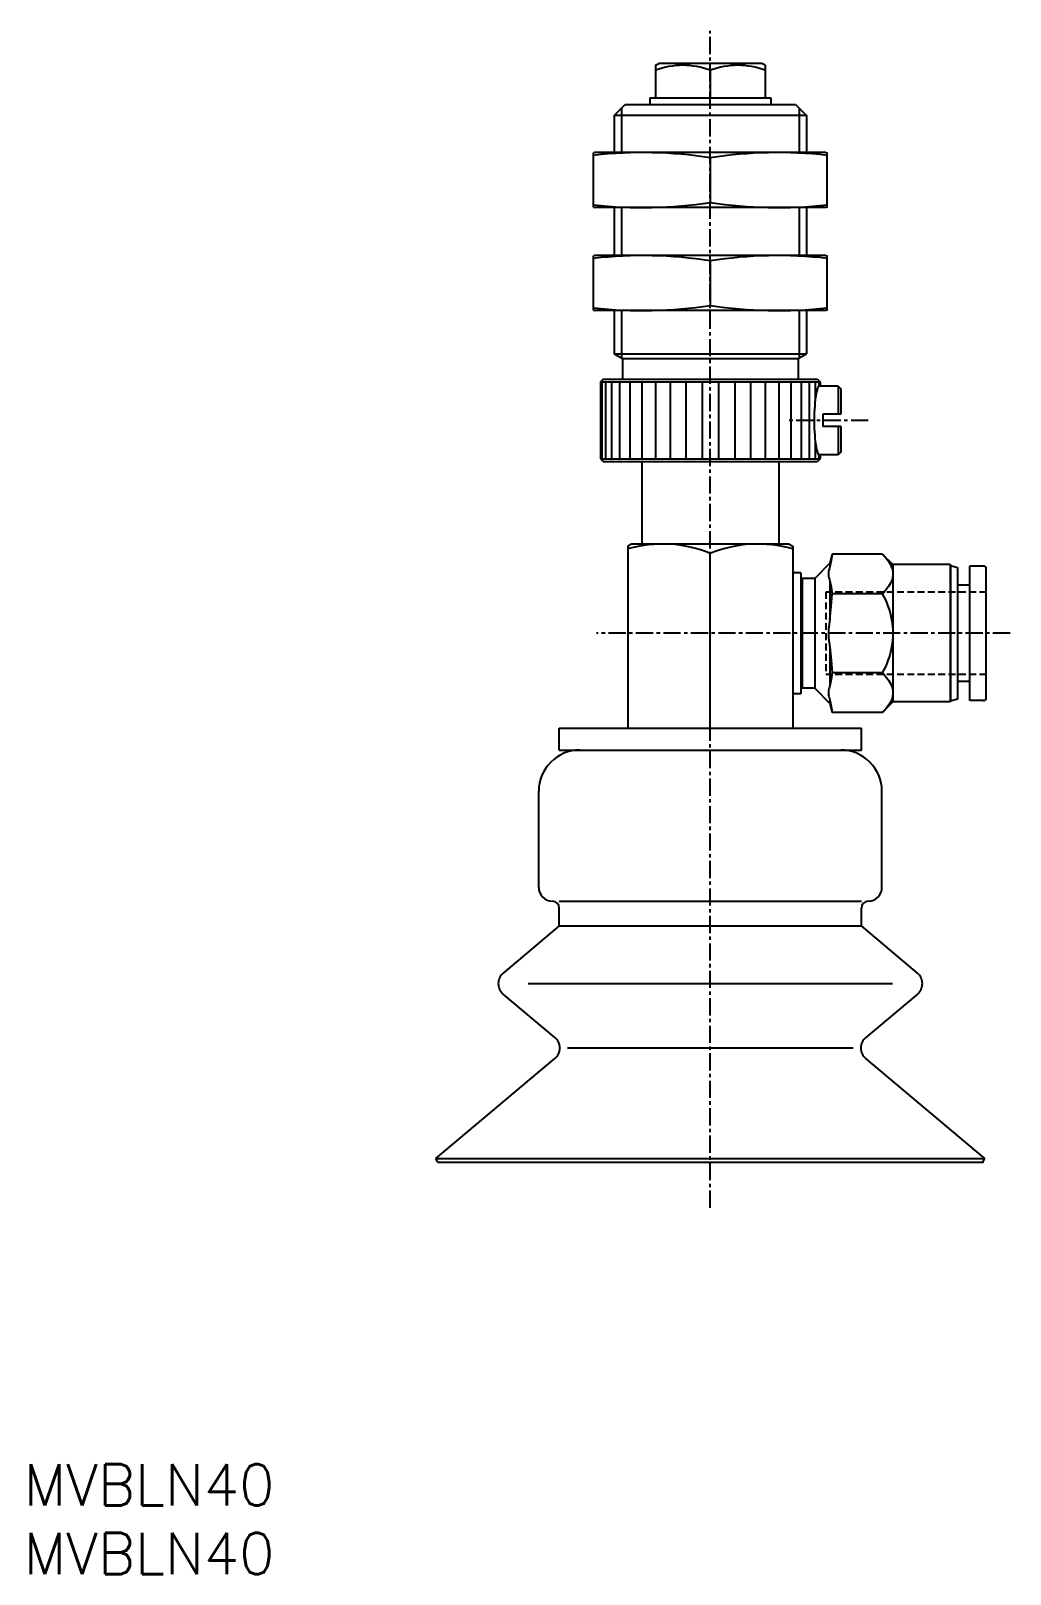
# Model space of a CAD drawing. Extents: x 1 to 72, y 0 to 112.
import ezdxf

# ---------------------------------------------------------------- set-up
doc = ezdxf.new("R2010")
doc.units = 0
doc.linetypes.add('CENTER', pattern=[2, 1.25, -0.25, 0.25, -0.25])
doc.linetypes.add('DASHED', pattern=[0.75, 0.5, -0.25])
doc.layers.get('0').update_dxf_attribs({"linetype": 'CONTINUOUS'})
doc.layers.add('CENTER', color=1, linetype='CENTER')
doc.styles.get("Standard").update_dxf_attribs({"font": 'txt.shx'})

# ---------------------------------------------------------------- blocks, each defined once
blk = doc.blocks.new('*U11')
at = {"color": 7, "linetype": 'CONTINUOUS'}
blk.add_text('MVBLN40', height=3, dxfattribs=at).set_placement((0, 0))
blk = doc.blocks.new('*U12')
at = {"color": 7, "linetype": 'CONTINUOUS'}
blk.add_text('MVBLN40', height=3, dxfattribs=at).set_placement((0, 5))

msp = doc.modelspace()

# ---------------------------------------------------------------- linework, layer by layer
at = {"color": 7, "linetype": 'CONTINUOUS'}
for p, q in [((46.00001, 109.855671), (46.249982, 109.999992)), ((46.00001, 109.855671), (46.00001, 107.499992)), ((53.75, 109.999992), (46.249982, 109.999992)), ((50.00001, 109.49839), (50.00001, 107.499992)), ((54.00001, 109.855644), (53.75, 109.999992)), ((54.00001, 109.855644), (54.00001, 107.499992)), ((43.00002, 106.199997), (43.800022, 106.999992)), ((43.800022, 106.999992), (56.199993, 106.999992)), ((45.60002, 107.499992), (45.60002, 106.999992)), ((45.60002, 107.499992), (54.4, 107.499992)), ((54.4, 107.499992), (54.4, 106.999992)), ((56.199993, 106.999992), (57.00001, 106.199982)), ((56.99999, 106.199982), (42.99999, 106.199982)), ((43.00001, 106.199989), (43.00001, 103.499992)), ((43.54151, 106.741493), (43.54151, 103.499992)), ((56.45851, 106.741493), (56.45851, 103.499992)), ((57.00001, 106.199989), (57.00001, 103.499992)), ((41.600036, 103.499992), (41.50001, 103.473195)), ((41.50001, 99.526787), (41.50001, 103.473195)), ((58.40008, 103.499992), (41.600036, 103.499992)), ((58.40008, 103.499992), (58.50001, 103.473216)), ((58.50001, 99.526787), (58.50001, 103.473216)), ((50.00001, 103.120857), (50.00001, 99.879128)), ((41.50001, 99.526779), (41.60001, 99.499985)), ((58.4, 99.499992), (41.60002, 99.499992)), ((43.00001, 99.499992), (43.00001, 95.999992)), ((43.54151, 99.499992), (43.54151, 95.999992)), ((56.45851, 99.499992), (56.45851, 95.999992)), ((57.00001, 99.499992), (57.00001, 95.999992)), ((58.50001, 99.526787), (58.40002, 99.499992)), ((41.60002, 95.999992), (41.5, 95.973198)), ((41.50001, 92.026787), (41.50001, 95.973198)), ((58.4, 95.999992), (41.60002, 95.999992)), ((50.00001, 95.620857), (50.00001, 92.379128)), ((58.40002, 96), (58.50002, 95.973206)), ((58.50001, 92.026787), (58.50001, 95.973198)), ((41.5, 92.026783), (41.6, 91.999989)), ((58.4, 91.999992), (41.60002, 91.999992)), ((43.00001, 91.999992), (43.00001, 88.846413)), ((43.54151, 91.999992), (43.54151, 88.533775)), ((56.45851, 91.999992), (56.45851, 88.533775)), ((57.00001, 91.999992), (57.00001, 88.846413)), ((58.50002, 92.026798), (58.4, 91.999996)), ((43, 88.846397), (43.6, 88.499985)), ((43.00001, 88.846397), (57.00001, 88.846397)), ((56.40002, 88.5), (57.00001, 88.846405)), ((43.60002, 88.499992), (56.4, 88.499992)), ((43.60002, 88.499992), (43.60002, 86.999992)), ((56.4, 88.499992), (56.4, 86.999992)), ((42.20001, 86.999996), (42.00001, 86.799999)), ((42.00001, 86.799995), (42.00001, 81.199989)), ((42.00001, 86.799995), (58.00001, 86.799995)), ((42.08937, 86.799995), (42.08937, 81.199989)), ((42.20002, 86.999992), (57.8, 86.999992)), ((42.35542, 86.799995), (42.35542, 81.199989)), ((42.79225, 86.799995), (42.79225, 81.199989)), ((43.39009, 86.799995), (43.39009, 81.199989)), ((44.1356, 86.799995), (44.1356, 81.199989)), ((45.01209, 86.799995), (45.01209, 81.199989)), ((46.00001, 86.799995), (46.00001, 81.199989)), ((47.07728, 86.799995), (47.07728, 81.199989)), ((48.21983, 86.799995), (48.21983, 81.199989)), ((49.40217, 86.799995), (49.40217, 81.199989)), ((50.59785, 86.799995), (50.59785, 81.199989)), ((51.78019, 86.799995), (51.78019, 81.199989)), ((52.92274, 86.799995), (52.92274, 81.199989)), ((54.00001, 86.799995), (54.00001, 81.199989)), ((54.98793, 86.799995), (54.98793, 81.199989)), ((55.86442, 86.799995), (55.86442, 81.199989)), ((56.6099, 86.799995), (56.6099, 81.199989)), ((57.20774, 86.799995), (57.20774, 81.199989)), ((57.64457, 86.799995), (57.64457, 85.494118)), ((57.8, 86.999977), (58, 86.79998)), ((57.91065, 86.799995), (57.91065, 86.544365)), ((58.00001, 86.799995), (58.00001, 86.599998)), ((59.3, 86.499992), (57.88072, 86.499992)), ((59.3, 86.499992), (59.3, 84.449989)), ((59.30001, 86.499989), (59.50001, 86.299992)), ((59.50001, 86.299995), (59.50001, 84.449989)), ((59.50001, 84.449989), (58.19999, 84.449989)), ((58.19999, 84.449989), (58.19999, 83.549995)), ((59.50001, 83.549995), (58.19999, 83.549995)), ((59.3, 83.549995), (59.3, 81.499992)), ((59.50001, 83.549995), (59.50001, 81.699989)), ((57.64457, 82.505882), (57.64457, 81.199989)), ((42.00001, 81.199989), (58.00001, 81.199989)), ((42.00001, 81.199986), (42.20001, 80.999989)), ((42.20002, 80.999992), (57.8, 80.999992)), ((45.00001, 80.999992), (45.00001, 74.999992)), ((55.00001, 80.999992), (55.00001, 74.999992)), ((58.00001, 81.200001), (57.80001, 81.000004)), ((59.3, 81.499992), (57.88072, 81.499992)), ((57.91065, 81.45562), (57.91065, 81.199989)), ((58.00001, 81.399986), (58.00001, 81.199989)), ((59.50001, 81.700001), (59.30001, 81.500004)), ((44.00001, 74.855659), (44.00001, 61.6)), ((44.25002, 74.999989), (44.00002, 74.855656)), ((55.75001, 74.999992), (44.25001, 74.999992)), ((50.00001, 61.6), (50.00001, 74.319756)), ((55.75002, 74.999989), (56.00001, 74.855656)), ((56.00001, 74.855659), (56.00001, 61.6)), ((58.88047, 74.273499), (58.70001, 73.599991)), ((62.52649, 74.273506), (58.88047, 74.273506)), ((62.52651, 74.273506), (63.30002, 73.5)), ((58.70003, 73.599995), (57.60001, 72.499977)), ((58.70002, 73.599998), (58.70002, 73.332619)), ((63.29999, 73.499992), (63.29999, 63.49999)), ((67.46189, 73.499992), (63.29999, 73.499992)), ((67.46189, 73.5), (67.50001, 73.433968)), ((67.46189, 73.499992), (67.46189, 63.49999)), ((67.5, 73.433968), (67.5, 63.56602)), ((67.50003, 73.433968), (68.00003, 73.299995)), ((68, 73.299995), (68, 63.69999)), ((68.90003, 63.6), (68.90003, 73.400002)), ((69.90001, 73.400002), (68.90003, 73.400002)), ((70.10001, 63.8), (70.10001, 73.200002)), ((56.60001, 72.900002), (56.00001, 72.900002)), ((56.60001, 72.900002), (56.60001, 64.1)), ((56.70001, 72.499992), (56.60001, 72.399994)), ((57.60001, 72.499992), (56.70002, 72.499992)), ((56.70002, 72.499992), (56.70002, 64.49999)), ((57.60001, 72.499992), (57.60001, 64.49999)), ((58.70002, 72.327629), (58.70002, 69.50498)), ((68.90003, 71.999992), (68, 71.999992)), ((62.52649, 71.386742), (58.88047, 71.386742)), ((58.70002, 67.495), (58.70002, 64.67236)), ((62.52649, 65.61324), (58.88047, 65.61324)), ((56.60001, 64.1), (56.00001, 64.1)), ((56.7, 64.49998), (56.6, 64.59998)), ((57.60001, 64.49999), (56.70002, 64.49999)), ((57.60002, 64.5), (58.70002, 63.4)), ((68.90003, 64.99999), (68, 64.99999)), ((58.70002, 63.66738), (58.70002, 63.4)), ((58.70002, 63.4), (58.88049, 62.72649)), ((63.30001, 63.5), (62.5265, 62.72649)), ((67.46189, 63.49999), (63.29999, 63.49999)), ((67.50001, 63.56601), (67.4619, 63.49999)), ((68.00003, 63.69999), (67.50003, 63.56601)), ((69.90001, 63.6), (68.90003, 63.6)), ((62.52649, 62.72649), (58.88047, 62.72649)), ((39.00001, 60), (39.00001, 61.6)), ((39.00001, 61.6), (61.00001, 61.6)), ((61.00001, 60), (61.00001, 61.6)), ((39.00001, 60), (61.00001, 60)), ((37.50001, 50), (37.50001, 57)), ((62.50001, 50), (62.50001, 57)), ((38.50001, 49), (38.50001, 49)), ((39.00001, 49), (61.00001, 49)), ((39.00001, 47.1955), (39.00001, 48.5)), ((61.00001, 47.1955), (61.00001, 48.5)), ((39.00001, 47.19548), (34.91296, 43.76604)), ((39.00001, 47.1955), (61.00001, 47.1955)), ((65.08707, 43.76606), (61, 47.19551)), ((36.72251, 43), (63.27749, 43)), ((38.67854, 39.07424), (34.91293, 42.23396)), ((65.08707, 42.23394), (61.32148, 39.07423)), ((39.59147, 38.3082), (60.40853, 38.3082)), ((30.00001, 30.25999), (38.67855, 37.54215)), ((70.00001, 30.25999), (61.32147, 37.54216)), ((30.00001, 30.25999), (70.00001, 30.25999)), ((30.15011, 29.99999), (30.00001, 30.25999)), ((30.15011, 30), (69.84989, 30)), ((69.84989, 30), (70.00001, 30.25999))]:
    msp.add_line(p, q, dxfattribs=at)
at = {"color": 3, "linetype": 'DASHED'}
for p, q in [((58.40003, 71.499992), (58.40003, 65.49999)), ((70.10001, 71.499992), (58.40003, 71.499992)), ((70.10001, 65.49999), (58.40003, 65.49999))]:
    msp.add_line(p, q, dxfattribs=at)
at = {"color": 7, "linetype": 'CONTINUOUS'}
for points in [[(58.00001, 86.599992, 0.04912685), (57.91528, 86.550034, 0.04912685), (57.83382, 86.402079, 0.04912685), (57.75873, 86.161813, 0.04912685), (57.69292, 85.83847, 0.04912685), (57.63891, 85.444475, 0.04912685), (57.59878, 84.994969, 0.04912685), (57.57407, 84.507227, 0.04912685), (57.56572, 83.999992, 0.04912685), (57.57407, 83.492758, 0.04912685), (57.59878, 83.005015, 0.04912685), (57.63891, 82.55551, 0.04912685), (57.69292, 82.161515, 0.04912685), (57.75873, 81.838171, 0.04912685), (57.83382, 81.597906, 0.04912685), (57.91528, 81.449951, 0.04912685), (58.00001, 81.399992, -1)], [(62.52649, 74.273506, -0.10330476), (63.18214, 73.37414, -0.21660952), (63.18218, 72.286196, -0.10332424), (62.52649, 71.386742)], [(58.70002, 73.332619, 0.060455023), (58.61193, 73.001728, 0.069417743), (58.6119, 72.658697, 0.060488887), (58.70002, 72.327629)], [(62.52649, 71.386742, -0.076015987), (63.20394, 69.50009, -0.096021659), (63.20402, 67.50032, -0.076035108), (62.52649, 65.61324)], [(58.70002, 69.50498, 0.03237603), (58.61135, 68.83727, 0.033600839), (58.61134, 68.16285, 0.032382633), (58.70002, 67.495)], [(62.52649, 65.61324, -0.10330441), (63.18214, 64.71388, -0.21660915), (63.18218, 63.62595, -0.10332459), (62.52649, 62.72649)], [(58.70002, 64.67236, 0.060455458), (58.61193, 64.34147, 0.06941697), (58.6119, 63.99845, 0.060489383), (58.70002, 63.66738)]]:
    msp.add_lwpolyline(points, format="xyb", dxfattribs=at)
for points in [[(58.88047, 74.273506), (58.79024, 73.803063), (58.70002, 73.332619)], [(58.70002, 72.327629), (58.79024, 71.857185), (58.88047, 71.386742)], [(58.70002, 69.50498), (58.79024, 70.445862), (58.88047, 71.386742)], [(58.70002, 67.495), (58.79024, 66.55412), (58.88047, 65.61324)], [(58.88047, 65.61324), (58.79024, 65.1428), (58.70002, 64.67236)], [(58.70002, 63.66738), (58.79024, 63.19694), (58.88047, 62.72649)]]:
    msp.add_lwpolyline(points, dxfattribs=at)
for centre, radius, start, end in [((48.00001, 104.078941), 5.776709, 69.743833, 110.25617), ((52.00001, 104.078941), 5.776709, 69.743834, 110.25617), ((45.09254, 71.549614), 31.950384, 81.164573, 96.456026), ((54.90748, 71.549614), 31.950384, 83.543979, 98.835432), ((45.09254, 131.450386), 31.950384, 263.54397, 278.83543), ((54.90748, 131.450386), 31.950384, 261.16457, 276.45603), ((45.09254, 64.04961), 31.950384, 81.164573, 96.456026), ((54.90748, 64.04961), 31.950384, 83.543979, 98.835432), ((45.09254, 123.950386), 31.950384, 263.54397, 278.83543), ((54.90748, 123.950386), 31.950384, 261.16457, 276.45603), ((46.5359, 65.83941), 9.160586, 67.780687, 106.07092), ((53.46412, 65.83941), 9.160586, 73.929074, 112.21931), ((69.90001, 73.200002), 0.2, 0, 90), ((69.90001, 63.8), 0.2, 270, 0), ((40.50001, 57), 3, 90, 180), ((59.50001, 57), 3, 0, 90), ((38.50001, 50), 1, 180, 270), ((61.50001, 50), 1, 270, 0), ((38.50001, 48.5), 0.5, 0, 90), ((61.50001, 48.5), 0.5, 90, 180), ((35.55574, 43), 1, 130.00001, 229.99999), ((64.44428, 43), 1, 310.00001, 49.999992), ((38.03575, 38.3082), 1, 310.00001, 49.999992), ((61.96426, 38.3082), 1, 130.00001, 229.99999)]:
    msp.add_arc(centre, radius, start, end, dxfattribs=at)
msp.add_point((69.84989, 30), dxfattribs=at)
at = {"layer": 'CENTER', "color": 1, "linetype": 'CENTER'}
for p, q in [((50.00001, 26.67639), (50.00001, 112.364487)), ((61.50001, 83.999992), (55.56571, 83.999992)), ((71.835, 68.49999), (41.71747, 68.49999))]:
    msp.add_line(p, q, dxfattribs=at)

# ---------------------------------------------------------------- block references
at = {"color": 7, "linetype": 'CONTINUOUS'}
for name in ['*U12', '*U11']:
    msp.add_blockref(name, (0, 0), dxfattribs=at)

doc.saveas('drawing.dxf')
